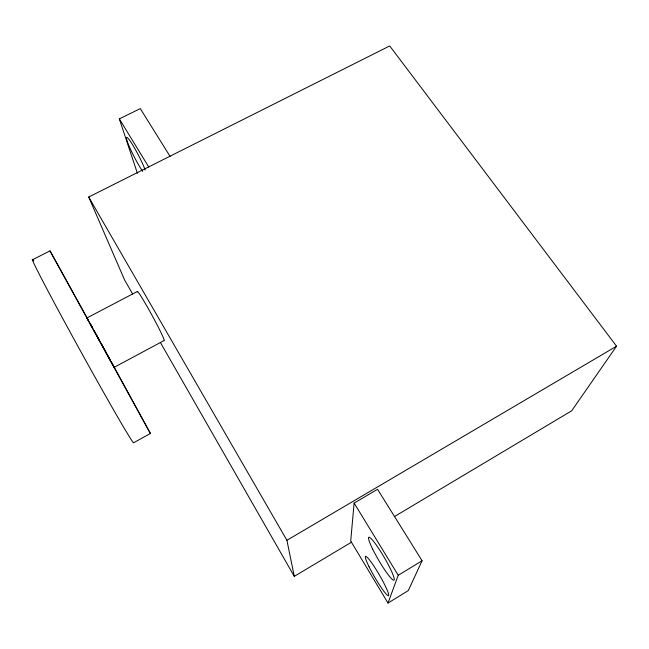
<?xml version="1.0" encoding="UTF-8"?>
<svg xmlns="http://www.w3.org/2000/svg" width="649" height="649" viewBox="0 0 649 649"><rect width="100%" height="100%" fill="white"/><g stroke="black" fill="none" stroke-linecap="round" stroke-linejoin="round"><path stroke-width="0.97" d="M354.119 503.097L350.703 540.998L388.005 603.051L408.27 590.614L422.085 560.76L377.548 489.289L354.119 503.097L398.235 575.282L388.005 603.051M132.656 294.046L124.6 279.979L88.694 197.036L389.708 45.949L616.55 346.201L571.696 410.793L394.284 516.669M398.235 575.282L422.085 560.76M160.344 342.421L294.273 576.353L351.669 542.102M294.273 576.353L286.915 540.301L616.55 346.201M111.23 361.72L150.406 433.491L133.597 442.788A104.684 2.142 61.1 0 1 76.509 343.743A104.684 2.142 61.1 0 1 33.716 260.922M105.349 351.62L114.094 367.375L163.954 340.611A28.061 1.428 61.4 0 0 151.525 314.432A28.061 1.428 61.4 0 0 137.385 292.009M106.185 352.869L86.909 317.953L137.491 291.417M32.45 259.795L49.997 250.879L88.67 320.679M137.418 173.372L119.335 118.881L140.298 108.61L170.07 156.377M119.335 118.881L148.783 167.069M86.909 317.953L88.305 320.419M88.694 197.036L286.915 540.301M150.406 433.491L49.997 250.879M90.268 323.948L92.45 327.907M93.781 330.317L95.557 333.537M90.114 323.307L92.523 327.688M93.959 330.3L95.865 333.764M96.823 335.501L99.678 340.701M101.106 343.297L103.013 346.769M103.97 348.497L106.866 353.77M107.831 355.538L109.77 359.075M96.969 336.109L99.394 340.522M100.7 342.883L102.867 346.826M107.872 355.96L110.103 360.033M111.547 362.677L114.094 367.375M142.691 171.385A21.141 2.255 62.6 0 1 128.299 144.151A21.141 2.255 62.6 0 1 131.187 142.569A21.141 2.255 62.6 0 1 145.189 170.014M369.062 566.772A22.772 2.588 59.7 0 0 388.443 595.701A22.772 2.588 59.7 0 0 373.548 565.579A22.772 2.588 59.7 0 0 369.062 566.772M372.575 548.949A24.873 3.107 59.6 0 0 393.935 580.214A24.873 3.107 59.6 0 0 377.702 547.042A24.873 3.107 59.6 0 0 372.575 548.949"/></g></svg>
